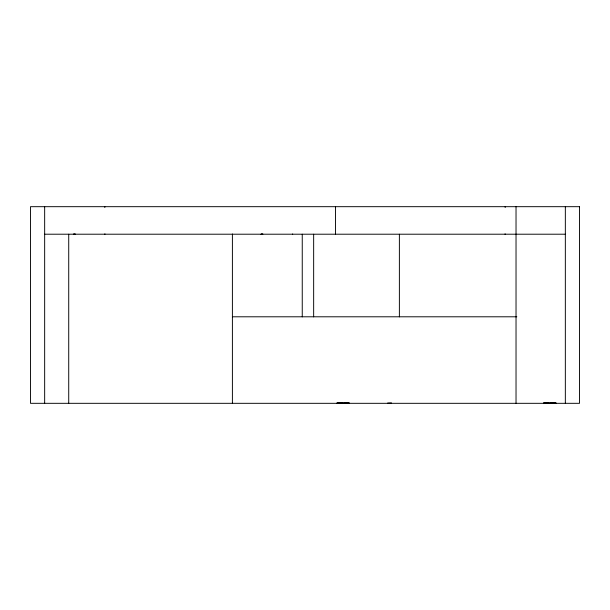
<?xml version="1.0" encoding="UTF-8"?>
<svg xmlns="http://www.w3.org/2000/svg" width="610" height="610" viewBox="0 0 610 610"><rect width="100%" height="100%" fill="white"/><g stroke="black" fill="none" stroke-linecap="round" stroke-linejoin="round"><path stroke-width="0.91" d="M339.564 403.317L339.602 402.813M346.251 403.317L346.282 402.813M546.369 403.317L546.4 402.813M553.049 403.317L553.087 402.813M339.122 403.317L339.244 402.813M345.801 403.317L345.931 402.813M545.919 403.317L546.041 402.813M552.607 403.317L552.729 402.813M338.802 403.317L338.985 402.813M345.481 403.317L345.672 402.813M545.599 403.317L545.79 402.813M552.286 403.317L552.469 402.813M338.382 403.317L338.657 402.813M345.069 403.317L345.336 402.813M545.188 403.317L545.454 402.813M551.867 403.317L552.141 402.813M338.092 403.317L338.42 402.813M344.78 403.317L345.108 402.813M544.898 403.317L545.226 402.813M551.577 403.317L551.905 402.813M337.742 403.317L338.138 402.813M344.421 403.317L344.818 402.813M544.539 403.317L544.936 402.813M551.226 403.317L551.623 402.813M337.505 403.317L337.948 402.813M344.185 403.317L344.635 402.813M544.303 403.317L544.753 402.813M550.99 403.317L551.432 402.813M337.231 403.317L337.726 402.813M343.91 403.317L344.414 402.813M544.029 403.317L544.532 402.813M550.716 403.317L551.211 402.813M337.063 403.317L337.597 402.813M343.743 403.317L344.276 402.813M543.861 403.317L544.394 402.813M550.548 403.317L551.082 402.813M336.888 403.317L337.46 403.065M343.575 403.317L344.139 402.813M543.693 403.317L544.257 402.813M550.944 403.065L550.372 403.317L550.944 402.813M336.804 403.317L337.46 402.813M343.483 403.317L344.07 403.065M336.743 403.317L342.721 403.317M343.43 403.317L349.408 403.317M550.228 403.317L556.206 403.317M387.609 403.065L391.46 402.897M44.66 234.209L565.34 234.209M232.402 316.796L516.83 316.796M261.377 234.209L261.133 234.209A13.763 13.763 0 0 0 262.91 234.095A13.748 13.702 -90 0 1 261.103 234.225M556.145 403.317L555.611 402.813L556.061 403.317M348.76 403.065L349.347 403.317M342.66 403.317L342.08 402.813M549.381 403.317L548.809 402.813M349.263 403.317L348.76 402.813M342.576 403.317L342.004 402.813M555.893 403.317L555.352 402.813M549.206 403.317L548.672 402.813M349.088 403.317L348.554 402.813M342.408 403.317L341.867 402.813M555.725 403.317L555.222 402.813M549.038 403.317L548.535 402.813M348.92 403.317L348.417 402.813M342.24 403.317L341.737 402.813M555.451 403.317L555.001 402.813M548.764 403.317L548.321 402.813M348.645 403.317L348.203 402.813M341.966 403.317L341.516 402.813M555.214 403.317L554.81 402.813M548.527 403.317L548.131 402.813M348.409 403.317L348.013 402.813M341.73 403.317L341.325 402.813M554.856 403.317L554.528 402.813M548.176 403.317L547.849 402.813M348.058 403.317L347.731 402.813M341.371 403.317L341.043 402.813M554.566 403.317L554.299 402.813M547.887 403.317L547.612 402.813M347.769 403.317L347.494 402.813M341.081 403.317L340.815 402.813M554.154 403.317L553.964 402.813M547.467 403.317L547.284 402.813M347.349 403.317L347.166 402.813M340.67 403.317L340.479 402.813M553.827 403.317L553.705 402.813M547.147 403.317L547.025 402.813M347.029 403.317L346.907 402.813M340.342 403.317L340.22 402.813M553.384 403.317L553.354 402.813M546.705 403.317L546.667 402.813M346.587 403.317L346.549 402.813M339.9 403.317L339.869 402.813M565.34 206.683L565.34 403.317M548.878 402.813L549.465 403.317L543.548 403.317L544.143 402.813M516.029 206.683L516.029 403.317M505.171 206.683L505.171 207.484M505.171 233.92L505.171 234.209A13.748 0.892 -90 0 1 505.057 234.103M399.382 234.232L399.382 316.872M335.515 206.683L335.515 234.209M313.654 234.232L313.654 316.872M302.247 234.232L302.247 316.872M292.571 234.095L292.571 234.209A13.748 0.892 90 0 0 292.686 234.103M232.402 234.232L232.402 403.317M104.828 206.683L104.828 207.484M104.828 233.92L104.828 234.209A13.748 0.892 90 0 0 104.943 234.103M68.724 234.232L68.724 403.317M44.66 206.683L44.66 403.317M75.16 234.095A13.763 13.763 0 0 1 73.368 234.209A13.748 13.702 -90 0 0 75.152 234.103M232.517 234.103A13.748 0.9 90 0 1 232.402 234.225M579.5 206.683L30.5 206.683L30.5 403.317L579.5 403.317L579.5 206.683"/></g></svg>
